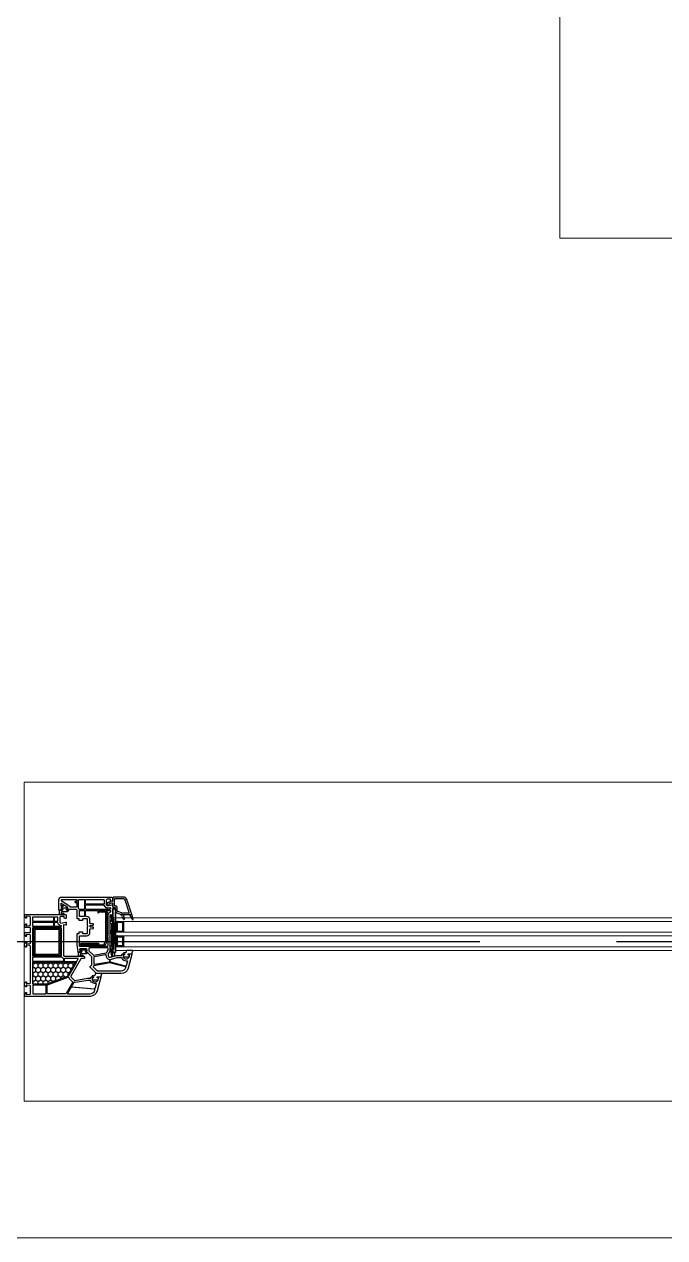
# Model space of a CAD drawing. Header units: inches. Extents: x -21163 to 11874, y -14995 to 6550.
# Drawn here: x -12256 to -11553, y -7989 to -6657 of the extents above; entities that cross this region are included whole.
import ezdxf

# ---------------------------------------------------------------- set-up
doc = ezdxf.new("R2010")
doc.units = ezdxf.units.IN
doc.header["$MEASUREMENT"] = 0
doc.linetypes.add('CONTI', pattern=[0])
doc.linetypes.add('GOST2.303 5', pattern=[24, 20, -1.5, 1, -1.5])
doc.layers.get('0').update_dxf_attribs({"color": 8})
for name, color, linetype in [('axis_dim', 8, 'CONTI'), ('GASKET', 8, 'Continuous'), ('PVC', 8, 'Continuous'), ('STEEL', 8, 'Continuous')]:
    doc.layers.add(name, color=color, linetype=linetype)
for name, color, linetype, lineweight in [('doors_windows', 8, 'Continuous', 5), ('furniture', 8, 'Continuous', 0), ('stair1', 8, 'Continuous', 15)]:
    doc.layers.add(name, color=color, linetype=linetype, lineweight=lineweight)

# ---------------------------------------------------------------- blocks, each defined once
blk = doc.blocks.new('*U18')
at = {"linetype": 'Continuous'}
h = blk.add_hatch(dxfattribs=at)
h.set_pattern_fill('HONEY', color=6, angle=-90, style=0)
h.set_pattern_definition([(270, (2072.1576, 52.6428), (-2.74963, -4.7625), [3.175, -6.35]), (150, (2072.1576, 52.6428), (-2.74963, 4.7625), [3.175, -6.35]), (210, (2072.1576, 52.6428), (-5.49926, -6e-07), [-6.35, 3.175])])
h.paths.add_polyline_path([(1943.8, -37.6, -0.57735), (1943.3, -36.8), (1951, -23.5, 0.079163), (1951.4, -22.5, -0.259107), (1951.7, -22.1), (1975.4, -13.5, -0.087489), (1975.6, -13.5), (1990.3, -13.5, -0.414214), (1990.8, -14), (1990.8, -37.1, -0.414214), (1990.3, -37.6)])
at = {"color": 1, "linetype": 'Continuous', "lineweight": 25}
for p, q in [((1900, -48.2), (1903, -96.2)), ((1900, -96.2), (1903, -48.2))]:
    blk.add_line(p, q, dxfattribs=at)
at = {"color": 1, "linetype": 'Continuous'}
for p, q in [((1903, -44.1), (1900.5, -44.8)), ((1900.5, -44.8), (1900.5, -47.9)), ((1900.5, -47.9), (1903, -47.9)), ((1904.2, -43.5), (1903, -43.9)), ((1903, -43.9), (1903, -44.1)), ((1904.2, -45.4), (1903, -45.6)), ((1903, -45.6), (1903, -88.6)), ((1903, -50), (1904.2, -50)), ((1903, -76.2), (1903, -52)), ((1904.2, -45.4), (1904.2, -43.5)), ((1904.2, -45.4), (1904.2, -52)), ((1906, -52), (1904.2, -45.4)), ((1904.2, -45.6), (1904.2, -52)), ((1904.2, -52), (1906, -52)), ((1906, -83), (1906, -52)), ((1904.2, -54), (1904.2, -54.6)), ((1904.2, -54), (1906, -54)), ((1904.2, -80), (1904.2, -54)), ((1904.2, -55), (1906, -55)), ((1904.2, -69), (1906, -69)), ((1904.2, -70), (1906, -70)), ((1904.2, -72), (1906, -72)), ((1903, -86.7), (1904.7, -86.7)), ((1903, -88.6), (1904.7, -89.1)), ((1904.2, -80), (1906, -80)), ((1904.2, -82), (1906, -82)), ((1904.2, -86.7), (1904.2, -82)), ((1904.2, -83), (1906, -83)), ((1904.7, -89.1), (1904.7, -86.7))]:
    blk.add_line(p, q, dxfattribs=at)
at = {"color": 5}
for p, q in [((1892.1, -55.3), (1891.1, -55.3)), ((1892.1, -56.3), (1891.1, -56.3)), ((1892.1, -57.3), (1891.1, -57.3)), ((1892.1, -58.3), (1891.1, -58.3)), ((1892.1, -59.3), (1891.1, -59.3)), ((1892.1, -60.3), (1891.1, -60.3)), ((1892.1, -61.3), (1891.1, -61.3)), ((1892.1, -62.3), (1891.1, -62.3)), ((1892.1, -63.3), (1891.1, -63.3)), ((1892.1, -64.3), (1891.1, -64.3)), ((1892.1, -65.3), (1891.1, -65.3)), ((1892.1, -65.3), (1891.1, -65.3)), ((1892.1, -66.3), (1891.1, -66.3)), ((1892.1, -55.3), (1892.1, -54.3)), ((1892.1, -65.3), (1892.1, -66.3)), ((1892.6, -55.3), (1892.6, -54.3)), ((1892.6, -66.3), (1892.6, -65.3)), ((1893.6, -55.3), (1893.6, -54.3)), ((1893.6, -66.3), (1893.6, -65.3)), ((1894.6, -55.3), (1894.6, -54.3)), ((1894.6, -66.3), (1894.6, -65.3)), ((1895.6, -55.3), (1895.6, -54.3)), ((1895.6, -66.3), (1895.6, -65.3)), ((1896.6, -55.3), (1896.6, -54.3)), ((1896.6, -66.3), (1896.6, -65.3)), ((1897.6, -55.3), (1897.6, -54.3)), ((1897.6, -55.3), (1898.6, -55.3)), ((1897.6, -56.3), (1898.6, -56.3)), ((1897.6, -57.3), (1898.6, -57.3)), ((1897.6, -58.3), (1898.6, -58.3)), ((1897.6, -59.3), (1898.6, -59.3)), ((1897.6, -60.3), (1898.6, -60.3)), ((1897.6, -61.3), (1898.6, -61.3)), ((1897.6, -62.3), (1898.6, -62.3)), ((1897.6, -63.3), (1898.6, -63.3)), ((1897.6, -64.3), (1898.6, -64.3)), ((1897.6, -65.3), (1898.6, -65.3)), ((1897.6, -65.3), (1898.6, -65.3)), ((1897.6, -65.3), (1897.6, -66.3)), ((1897.6, -66.3), (1898.6, -66.3)), ((1892.1, -71.3), (1891.1, -71.3)), ((1892.1, -72.3), (1891.1, -72.3)), ((1892.1, -73.3), (1891.1, -73.3)), ((1892.1, -74.3), (1891.1, -74.3)), ((1892.1, -75.3), (1891.1, -75.3)), ((1892.1, -76.3), (1891.1, -76.3)), ((1892.1, -77.3), (1891.1, -77.3)), ((1892.1, -78.3), (1891.1, -78.3)), ((1892.1, -79.3), (1891.1, -79.3)), ((1892.1, -71.3), (1892.1, -70.3)), ((1892.6, -71.3), (1892.6, -70.3)), ((1893.6, -71.3), (1893.6, -70.3)), ((1894.6, -71.3), (1894.6, -70.3)), ((1895.6, -71.3), (1895.6, -70.3)), ((1896.6, -71.3), (1896.6, -70.3)), ((1897.6, -71.3), (1897.6, -70.3)), ((1897.6, -71.3), (1898.6, -71.3)), ((1897.6, -72.3), (1898.6, -72.3)), ((1897.6, -73.3), (1898.6, -73.3)), ((1897.6, -74.3), (1898.6, -74.3)), ((1897.6, -75.3), (1898.6, -75.3)), ((1897.6, -76.3), (1898.6, -76.3)), ((1897.6, -77.3), (1898.6, -77.3)), ((1897.6, -78.3), (1898.6, -78.3)), ((1897.6, -79.3), (1898.6, -79.3)), ((1892.1, -80.3), (1891.1, -80.3)), ((1892.1, -81.3), (1891.1, -81.3)), ((1892.1, -81.3), (1891.1, -81.3)), ((1892.1, -82.3), (1891.1, -82.3)), ((1892.1, -81.3), (1892.1, -82.3)), ((1892.6, -82.3), (1892.6, -81.3)), ((1893.6, -82.3), (1893.6, -81.3)), ((1894.6, -82.3), (1894.6, -81.3)), ((1895.6, -82.3), (1895.6, -81.3)), ((1896.6, -82.3), (1896.6, -81.3)), ((1897.6, -80.3), (1898.6, -80.3)), ((1897.6, -81.3), (1898.6, -81.3)), ((1897.6, -81.3), (1898.6, -81.3)), ((1897.6, -81.3), (1897.6, -82.3)), ((1897.6, -82.3), (1898.6, -82.3))]:
    blk.add_line(p, q, dxfattribs=at)
blk.add_lwpolyline([(1943.4, -37.6, -0.57735), (1943.2, -37.1), (1951.8, -22.2, -0.176327), (1952, -22.1), (1975.4, -13.5, -0.087489), (1975.6, -13.5), (1990.5, -13.5, -0.414214), (1990.8, -13.8), (1990.8, -37.3, -0.414214), (1990.5, -37.6)], format="xyb", close=True)
at = {"color": 1, "linetype": 'Continuous', "lineweight": 25}
blk.add_lwpolyline([(1900, -50.2), (1900, -48.2), (1903, -48.2), (1903, -96.2), (1900, -96.2)], close=True, dxfattribs=at)
at = {"color": 5}
for points in [[(1898.6, -66.3), (1891.1, -66.3), (1891.1, -54.3), (1898.6, -54.3)], [(1897.6, -65.3), (1892.1, -65.3), (1892.1, -55.3), (1897.6, -55.3)], [(1898.6, -82.3), (1891.1, -82.3), (1891.1, -70.3), (1898.6, -70.3)], [(1897.6, -81.3), (1892.1, -81.3), (1892.1, -71.3), (1897.6, -71.3)]]:
    blk.add_lwpolyline(points, close=True, dxfattribs=at)
at = {"layer": 'doors_windows', "color": 5}
for points in [[(768, -50.3), (1900, -50.3), (1900, -54.3), (768, -54.3)], [(768, -66.3), (1900, -66.3), (1900, -70.3), (768, -70.3)], [(768, -82.3), (1900, -82.3), (1900, -86.3), (768, -86.3)]]:
    blk.add_lwpolyline(points, close=True, dxfattribs=at)
at = {"layer": 'GASKET'}
for p, q in [((1880.6, -84.5), (1882, -89.9)), ((1881.3, -84.2), (1884.3, -89.5)), ((1892.6, -87.5), (1892.9, -89.5))]:
    blk.add_line(p, q, dxfattribs=at)
at = {"layer": 'GASKET', "color": 5, "linetype": 'Continuous'}
for points in [[(1924.9, -22.6, 0.414214), (1925.6, -21.9), (1925.6, -21.8, 0.414214), (1925.3, -21.5), (1924.4, -21.5), (1924.3, -21.2, -0.57735), (1924.8, -20.3), (1925.2, -20.3, 0.414214), (1925.7, -19.8), (1925.7, -19.5, 0.020024), (1925.7, -19.2, 0.390947), (1924.7, -18.3), (1919.7, -18.3, 0.390947), (1918.7, -19.2), (1918.7, -19.5), (1918.7, -19.8, 0.414214), (1919.2, -20.3), (1919.7, -20.3, -0.57735), (1920.2, -21.2), (1920, -21.5), (1916, -21.5), (1915, -24.8, 0.502334), (1915.3, -25.2), (1922, -25.2), (1922.7, -22.8, -0.349418), (1923, -22.6)], [(1890.8, -47.6, 0.414214), (1891.5, -46.9), (1891.5, -46.8, 0.414214), (1891.2, -46.5), (1890.3, -46.5), (1890.2, -46.2, -0.57735), (1890.7, -45.3), (1891.1, -45.3, 0.414214), (1891.6, -44.8), (1891.6, -44.5, 0.020024), (1891.6, -44.2, 0.390947), (1890.6, -43.3), (1885.6, -43.3, 0.390947), (1884.6, -44.2), (1884.6, -44.5), (1884.6, -44.8, 0.414214), (1885.1, -45.3), (1885.6, -45.3, -0.57735), (1886.1, -46.2), (1885.9, -46.5), (1881.9, -46.5), (1880.9, -49.9, 0.502334), (1881.2, -50.3), (1887.9, -50.3), (1888.6, -47.8, -0.349418), (1888.9, -47.6)], [(1937.9, -49.7, -0.414214), (1938.4, -50.2, -0.054959), (1938.3, -50.9, -0.351258), (1938.1, -51.1), (1931.7, -51.1, -0.351258), (1931.5, -50.9, -0.054959), (1931.4, -50.2, -0.414214), (1931.9, -49.7), (1932.3, -49.7, 0.57735), (1932.9, -48.8), (1932.7, -48.5), (1931.2, -48.5, -0.414214), (1931, -48.3), (1931, -47.8, -0.407864), (1932, -46.8), (1938.2, -46.7, 0.433601), (1938.6, -46.2), (1938.6, -45.9, 0.363714), (1937.9, -45.2), (1936.9, -45.1, 0.169782), (1936.7, -45.2, -1.241435), (1936.2, -44), (1939.3, -44, -0.414214), (1940.5, -45.2), (1940.5, -48.2, -0.414214), (1940.2, -48.5), (1937.1, -48.5), (1936.9, -48.8, 0.57735), (1937.4, -49.7)], [(1958.9, -95.7, -0.414214), (1959.4, -96.2, -0.054959), (1959.3, -96.9, -0.351258), (1959.1, -97.1), (1952.7, -97.1, -0.351258), (1952.5, -96.9, -0.054959), (1952.4, -96.2, -0.414214), (1952.9, -95.7), (1953.3, -95.7, 0.57735), (1953.9, -94.8), (1953.7, -94.5), (1952.2, -94.5, -0.414214), (1952, -94.3), (1952, -93.8, -0.407864), (1953, -92.8), (1959.2, -92.7, 0.433601), (1959.6, -92.2), (1959.6, -91.9, 0.363714), (1958.8, -91.2), (1957.9, -91.1, 0.169782), (1957.7, -91.2, -1.241435), (1957.2, -90), (1960.3, -90, -0.414214), (1961.5, -91.2), (1961.5, -94.2, -0.414214), (1961.2, -94.5), (1958.1, -94.5), (1957.9, -94.8, 0.57735), (1958.4, -95.7)]]:
    blk.add_lwpolyline(points, format="xyb", close=True, dxfattribs=at)
at = {"layer": 'GASKET'}
for centre, radius, start, end in [((1881, -84.4), 0.4, 29.4867, 195), ((1890.6, -85.1), 0.6, 47.514, 209.42), ((1883.1, -89.3), 8, 0, 29.42), ((1887.6, -88.3), 5, 10, 47.514)]:
    blk.add_arc(centre, radius, start, end, dxfattribs=at)
at = {"layer": 'PVC'}
for p, q in [((1882, -89.8), (1882, -89.8)), ((1882, -89.9), (1887.6, -106.3)), ((1882.3, -89.5), (1893.5, -89.5)), ((1884.8, -92.1), (1889.4, -105.7)), ((1885.3, -91.4), (1893.5, -91.4)), ((1891.1, -89.3), (1891.1, -89.5)), ((1893.7, -91.5), (1897.8, -93.5)), ((1894.5, -89.7), (1898.7, -91.8)), ((1898.1, -93.9), (1898.1, -97.3)), ((1900, -93.9), (1900, -97)), ((1900.2, -99.4), (1900.6, -99.4)), ((1900.5, -97.5), (1900.9, -97.5)), ((1901.1, -99.9), (1901.1, -106.6)), ((1903, -99.6), (1903, -101.9)), ((1903, -105), (1903, -108.3)), ((1904.7, -102.6), (1903.4, -102.4)), ((1905.2, -104.8), (1903.6, -104.5)), ((1906.8, -101.5), (1905, -102.6)), ((1908.8, -102.7), (1905.2, -104.8)), ((1907, -100.7), (1907, -101.1)), ((1909, -100.7), (1909, -102.3)), ((1891.3, -107.1), (1900.6, -107.1)), ((1891.4, -109), (1902.3, -109)), ((1902.3, -109), (1903, -108.3))]:
    blk.add_line(p, q, dxfattribs=at)
for points in [[(1956, -44), (1934.5, -44, -0.414214), (1934, -43.5), (1934, -42, -0.414214), (1934.5, -41.5), (1937.2, -41.5, 0.267949), (1938.1, -41), (1948.9, -22.3, 0.339454), (1948.7, -21.1), (1945.4, -17.8, 0.245592), (1944.6, -17.5), (1930.7, -20, -0.043661), (1930.2, -20), (1927.5, -20, 0.414214), (1927, -20.5, -0.414214), (1926, -21.5), (1924.4, -21.5), (1924.2, -21.2, -0.57735), (1924.7, -20.3), (1925.2, -20.3, 0.414214), (1925.7, -19.8), (1925.7, -19.5, 1), (1918.7, -19.5), (1918.7, -19.8, 0.414214), (1919.2, -20.3), (1919.6, -20.3, -0.57735), (1920.1, -21.2), (1920, -21.5), (1916.3, -21.5, -0.493145), (1916, -21.1), (1920.1, -5.9, -0.339454), (1927.8, 0), (1999.5, 0, -0.414214), (2000, -0.5), (2000, -2.4), (2000, -2.7), (1998.5, -4.2), (1998, -4.2, -0.414214), (1997.5, -3.7), (1997.5, -3.3, -0.198912), (1997.6, -3.2), (1998.2, -2.5, 0.700208), (1998, -2), (1993.8, -2.4, 0.388879), (1993.3, -2.9), (1993.3, -11.5, 0.388879), (1993.8, -12), (1997.7, -12.3, 0.700208), (1997.9, -11.8), (1997.6, -11.4, -0.198912), (1997.5, -11.3), (1997.5, -10.9, -0.414214), (1998, -10.4), (1998.5, -10.4), (2000, -11.9), (2000, -14.4), (1998.5, -15.9), (1998, -15.9, -0.414214), (1997.5, -15.4), (1997.5, -15, -0.198912), (1997.6, -14.9), (1997.9, -14.5, 0.700208), (1997.7, -14), (1993.8, -14.3, 0.388879), (1993.3, -14.8), (1993.3, -55.2, 0.388879), (1993.8, -55.7), (1997.7, -56, 0.700208), (1997.9, -55.5), (1997.6, -55.1, -0.198912), (1997.5, -55), (1997.5, -54.6, -0.414214), (1998, -54.1), (1998.5, -54.1), (2000, -55.6), (2000, -58.1), (1998.5, -59.6), (1998, -59.6, -0.414214), (1997.5, -59.1), (1997.5, -58.7, -0.198912), (1997.6, -58.6), (1997.9, -58.2, 0.700208), (1997.7, -57.7), (1993.8, -58, 0.388879), (1993.3, -58.5), (1993.3, -67.1, 0.388879), (1993.8, -67.6), (1998, -68, 0.700208), (1998.2, -67.5), (1997.6, -66.8, -0.198912), (1997.5, -66.7), (1997.5, -66.3, -0.414214), (1998, -65.8), (1998.5, -65.8), (2000, -67.3), (2000, -67.6), (2000, -69.5, -0.414214), (1999.5, -70), (1993.8, -70, 0.414214), (1993.3, -70.5), (1993.3, -74.9, 0.414214), (1993.8, -75.4), (1999.5, -75.4, -0.414214), (2000, -75.9), (2000, -78.1), (1998.5, -79.6), (1998, -79.6, -0.414214), (1997.5, -79.1), (1997.5, -78.7, -0.198912), (1997.6, -78.6), (1998.2, -77.9, 0.700208), (1998, -77.4), (1993.8, -77.8, 0.388879), (1993.3, -78.3), (1993.3, -87.1, 0.388879), (1993.8, -87.6), (1998, -88, 0.700208), (1998.2, -87.5), (1997.6, -86.8, -0.198912), (1997.5, -86.7), (1997.5, -86.3, -0.414214), (1998, -85.8), (1998.5, -85.8), (2000, -87.3), (2000, -87.6), (2000, -89.5, -0.414214), (1999.5, -90), (1954.8, -90), (1954, -89.3), (1954, -88.8), (1954.2, -86, -0.446275), (1954.8, -85.5), (1955.9, -85.7, -0.36397), (1956.3, -86.2), (1956.3, -87.2, 0.414214), (1956.8, -87.7), (1959.5, -87.7, 0.414214), (1961, -86.2), (1961, -81.4), (1960, -80.4), (1954.8, -81.5, -0.454146), (1954.2, -81), (1954, -78.3, -0.51393), (1954.4, -78), (1956.4, -78.5, 0.493145), (1957, -78.1), (1957, -45, 0.414214)], [(1947.7, -10.6), (1922.8, -8.4, 0.36397), (1922.2, -8.8), (1920.9, -13.7, 0.546119), (1921.3, -14.1, -0.339137), (1927.2, -17.2, 0.293253), (1927.6, -17.5), (1930.2, -17.5), (1944.1, -15.1, -0.100742), (1945.5, -15.1, 0.329802), (1946.1, -14.9), (1948.1, -11.3, 0.548619)], [(1952.2, -2.8), (1927.8, -2.8, 0.339454), (1922.8, -6.7), (1922.7, -7.1, 0.466308), (1923.1, -7.7), (1948.5, -10, 0.291473), (1949, -9.7), (1952.6, -3.6, 0.57735)], [(1974.5, -2.8, -0.414214), (1975, -3.3), (1975, -12.2, -0.315299), (1974.6, -12.6), (1952, -20.9, -0.415199), (1951.3, -20.6, 0.110369), (1950.5, -19.3), (1947.1, -15.9, -0.339454), (1947, -15.3), (1954.1, -3.1, -0.267949), (1954.6, -2.8)], [(1976.1, -3.3), (1976.1, -11.9, 0.414214), (1976.6, -12.4), (1990.3, -12.4, 0.414214), (1990.8, -11.9), (1990.8, -3.3, 0.414214), (1990.3, -2.8), (1976.6, -2.8, 0.414214)], [(1975.5, -13.5), (1990.3, -13.5, -0.414214), (1990.8, -14), (1990.8, -37.1, -0.414214), (1990.3, -37.6), (1943.8, -37.6, -0.57735), (1943.4, -36.9), (1951.1, -23.5, 0.079163), (1951.4, -22.5, -0.259107), (1951.8, -22.1)], [(1955.8, -38.3), (1942.8, -38.3, 0.267949), (1942.4, -38.6), (1940.9, -41.1, 0.57735), (1941.2, -41.5), (1955.8, -41.5, 0.414214), (1956.3, -41), (1956.3, -38.8, 0.414214)], [(1990.3, -38.3, -0.414214), (1990.8, -38.8), (1990.8, -42.8, -0.414214), (1990.3, -43.3), (1959.4, -43.3, -0.252264), (1958.9, -43.1, 0.152167), (1957.3, -41.8, -0.305615), (1957, -41.3), (1957, -38.8, -0.414214), (1957.5, -38.3)], [(1990.3, -44.4, -0.414214), (1990.8, -44.9), (1990.8, -54.1, 1), (1990.8, -54.7), (1990.8, -65.1, 1), (1990.8, -65.7), (1990.8, -74.9, -0.414214), (1990.3, -75.4), (1960, -75.4, -0.414214), (1959.5, -74.9), (1959.5, -44.9, -0.414214), (1960, -44.4)], [(1966.4, -76.5, -0.414214), (1966.9, -77), (1966.9, -81, -0.414214), (1966.4, -81.5), (1964, -81.5, -0.372896), (1963.5, -81.1, 0.161969), (1962.8, -79.7), (1961.8, -78.7, 0.198912), (1960, -77.9, -0.414214), (1959.5, -77.4), (1959.5, -77, -0.414214), (1960, -76.5)], [(1990.3, -76.5, -0.414214), (1990.8, -77), (1990.8, -81, -0.414214), (1990.3, -81.5), (1968.5, -81.5, -0.414214), (1968, -81), (1968, -77, -0.414214), (1968.5, -76.5)], [(1966.4, -82.2, -0.414214), (1966.9, -82.7), (1966.9, -86.7, -0.414214), (1966.4, -87.2), (1964, -87.2, -0.414214), (1963.5, -86.7), (1963.5, -82.7, -0.414214), (1964, -82.2)], [(1990.3, -82.2, -0.414214), (1990.8, -82.7), (1990.8, -86.7, -0.414214), (1990.3, -87.2), (1968.5, -87.2, -0.414214), (1968, -86.7), (1968, -82.7, -0.414214), (1968.5, -82.2)]]:
    blk.add_lwpolyline(points, format="xyb", close=True, dxfattribs=at)
at = {"layer": 'PVC', "linetype": 'Continuous', "lineweight": 25}
for points in [[(1903.8, -109), (1903, -108.3), (1903, -107.8), (1903.2, -105, -0.446275), (1903.8, -104.5), (1904.9, -104.7, -0.36397), (1905.3, -105.2), (1905.3, -106.2, 0.414214), (1905.8, -106.7), (1908.5, -106.7, 0.414214), (1910, -105.2), (1910, -100.4), (1909, -99.4), (1903.8, -100.5, -0.454146), (1903.2, -100), (1903, -97.4, -0.016582), (1903, -97.2), (1903, -89.3, -0.493145), (1903.4, -89), (1905.4, -89.5, 0.493145), (1906, -89.1), (1906, -66.7, -0.201513), (1906.2, -66.4, 0.420084), (1906.2, -65.6, -0.201513), (1906, -65.3), (1906, -50), (1907.9, -45.8, 0.628383), (1905.5, -43.1), (1898.3, -45), (1893.5, -45, 0.414214), (1893, -45.5, -0.414214), (1892, -46.5), (1890.4, -46.5), (1890.2, -46.2, -0.57735), (1890.7, -45.3), (1891.2, -45.3, 0.38517), (1891.7, -44.9, 1.105542), (1884.7, -44.9, 0.38517), (1885.2, -45.3), (1885.6, -45.3, -0.57735), (1886.1, -46.2), (1886, -46.5), (1882.3, -46.5, -0.493145), (1882, -46.1), (1886.1, -30.9, -0.339454), (1893.8, -25), (1920.6, -25, -0.198912), (1921.3, -25.3), (1927.9, -31.9, -0.414214), (1927.9, -32.6), (1926.2, -34.3, 0.198912), (1926, -34.6), (1926, -43.3, 0.198912), (1926.2, -43.6), (1930.9, -48.4, 0.198912), (1931.2, -48.5), (1932.7, -48.5), (1932.8, -48.8, -0.57735), (1932.3, -49.7), (1931.8, -49.7, 0.414214), (1931.3, -50.2), (1931.3, -51.6, 0.414214), (1931.8, -52.1), (1938.8, -52.1, 0.455633), (1939.3, -51.5), (1939.1, -50.1, 0.373972), (1938.6, -49.7), (1937.4, -49.7, -0.57735), (1936.9, -48.8), (1937.1, -48.5), (1940.5, -48.5, -0.373885), (1941, -48.9), (1942, -56.5), (1942, -68.6, -0.414214), (1941.7, -68.9), (1940.1, -68.9, 0.414214), (1939.8, -69.2), (1939.8, -70.6, -0.414214), (1939.5, -70.9), (1936.4, -70.9, -0.414214), (1936.1, -70.6), (1936.1, -69.4, 0.414214), (1935.6, -68.9), (1931.5, -68.9, 0.414214), (1930.5, -69.9), (1930.5, -76.3, -0.201513), (1930.4, -76.6, 0.420084), (1930.4, -77.4, -0.201513), (1930.5, -77.7), (1930.5, -84.1, 0.414214), (1931.5, -85.1), (1935.6, -85.1, 0.414214), (1936.1, -84.6), (1936.1, -83.4, -0.414214), (1936.4, -83.1), (1939.5, -83.1, -0.414214), (1939.8, -83.4), (1939.8, -84.8, 0.414214), (1940.1, -85.1), (1941.7, -85.1, -0.414214), (1942, -85.4), (1942, -94, 0.414214), (1943.5, -95.5), (1950.5, -95.5, 0.414214), (1951, -95, -0.414214), (1951.5, -94.5), (1953.7, -94.5), (1953.8, -94.8, -0.57735), (1953.3, -95.7), (1952.8, -95.7, 0.414214), (1952.3, -96.2), (1952.3, -97.2, 0.244698), (1952.5, -97.6), (1955.6, -99.7, 0.315299), (1956.2, -99.7), (1959.5, -97.4, 0.244698), (1959.7, -97), (1959.7, -96.2, 0.414214), (1959.2, -95.7), (1958.4, -95.7, -0.57735), (1957.9, -94.8), (1958.1, -94.5), (1961.7, -94.5, -0.414214), (1962, -94.8), (1962, -106, -0.414214), (1959, -109)], [(1893.6, -42.5, -0.293253), (1893.2, -42.2, 0.339137), (1887.3, -39.1, -0.546119), (1886.9, -38.7), (1888.3, -33.6, -0.414214), (1888.9, -33.2), (1905.3, -37.6, -0.339454), (1905.7, -38.1), (1905.7, -40.1, -0.339454), (1905.3, -40.5), (1898, -42.5, -0.065543), (1897.9, -42.5)], [(1906.5, -37, -0.109518), (1905.2, -36.9), (1889.1, -32.6, -0.414214), (1888.7, -32), (1888.8, -31.7, -0.339454), (1893.8, -27.8), (1919.4, -27.8, -0.198912), (1920.2, -28.1), (1924.1, -32.1, -0.382222), (1924.2, -32.7, 0.088112), (1923.7, -33.7, -0.274835), (1923.3, -34)], [(1911.1, -46, -0.498043), (1910.5, -45.5, 0.394481), (1906.8, -40.6, -0.365019), (1906.4, -40.1), (1906.4, -38.1, -0.36397), (1906.8, -37.6), (1922.9, -34.8, -0.466308), (1923.5, -35.3), (1923.5, -43.4, -0.36397), (1923.1, -43.9)], [(1909, -53.5, -0.414214), (1908.5, -53), (1908.5, -50.6, -0.103244), (1908.6, -50.4), (1909.8, -47.6, -0.251284), (1910.2, -47.3), (1923.6, -44.9, -0.28183), (1924.1, -45.1, 0.034736), (1924.4, -45.4), (1928.7, -49.7, -0.198912), (1928.8, -50), (1928.8, -53, -0.414214), (1928.3, -53.5)], [(1919.8, -94.4, -0.414214), (1919.3, -93.9), (1919.3, -91.9, 1), (1918.3, -91.9), (1918.3, -93.9, -0.414214), (1917.8, -94.4), (1906, -94.4, -0.414214), (1905.5, -93.9), (1905.5, -92.6, -0.387795), (1906, -92.1, 0.387795), (1908.5, -89.3), (1908.5, -67.3, 0.229416), (1908.5, -64.7), (1908.5, -55.1, -0.414214), (1909, -54.6), (1938.8, -54.6, -0.373972), (1939.3, -55), (1939.5, -56.6, -0.034844), (1939.5, -56.7), (1939.5, -65.9, -0.414214), (1939, -66.4), (1931.5, -66.4, 0.414214), (1928, -69.9), (1928, -73.7, -0.39896), (1927.5, -74.2), (1924.5, -74.4, 0.39896), (1924, -74.9), (1924, -75.3, 0.39896), (1924.5, -75.8), (1927.3, -76, -0.442836), (1927.8, -76.5, 0.074681), (1927.8, -77.5, -0.442836), (1927.3, -78), (1924.5, -78.2, 0.39896), (1924, -78.7), (1924, -79.1, 0.39896), (1924.5, -79.6), (1927.5, -79.8, -0.39896), (1928, -80.3), (1928, -84.1, 0.414214), (1931.5, -87.6), (1932.2, -87.6, -0.414214), (1932.7, -88.1), (1932.7, -93.9, -0.414214), (1932.2, -94.4)], [(1934.3, -94.4, -0.414214), (1933.8, -93.9), (1933.8, -88.1, -0.414214), (1934.3, -87.6), (1939, -87.6, -0.414214), (1939.5, -88.1), (1939.5, -93.9, -0.414214), (1939, -94.4)], [(1913, -100.5, -0.372896), (1912.5, -100.1, 0.161969), (1911.8, -98.7), (1910.8, -97.7, 0.251647), (1908.5, -97), (1906.1, -97.5, -0.4743), (1905.5, -97), (1905.5, -96, -0.414214), (1906, -95.5), (1932.2, -95.5, -0.414214), (1932.7, -96), (1932.7, -100, -0.414214), (1932.2, -100.5)], [(1913, -106.2, -0.414214), (1912.5, -105.7), (1912.5, -101.7, -0.414214), (1913, -101.2), (1932.2, -101.2, -0.414214), (1932.7, -101.7), (1932.7, -105.7, -0.414214), (1932.2, -106.2)], [(1934.3, -106.2, -0.414214), (1933.8, -105.7), (1933.8, -96, -0.414214), (1934.3, -95.5), (1939.5, -95.5, -0.284915), (1939.9, -95.8, 0.045769), (1940.3, -96.4, -0.162278), (1940.4, -96.7), (1940.4, -105.7, -0.414214), (1939.9, -106.2)], [(1942.7, -106.2, -0.414214), (1942.2, -105.7), (1942.2, -104.7, -0.414214), (1942.7, -104.2), (1944, -104.2, 0.414214), (1944.5, -103.7), (1944.5, -103.5, 0.414214), (1944, -103), (1942.7, -103, -0.414214), (1942.2, -102.5), (1942.2, -98.5, -0.436376), (1942.8, -98, 0.01877), (1943, -98), (1949.5, -98, -0.153915), (1949.8, -98.1), (1959, -104.6, -0.244698), (1959.2, -105), (1959.2, -105.7, -0.414214), (1958.7, -106.2)], [(1957.3, -100.9, -0.520567), (1957.3, -100.1), (1958.9, -99, -0.606815), (1959.7, -99.4), (1959.7, -101.7, -0.606815), (1958.9, -102.1)]]:
    blk.add_lwpolyline(points, format="xyb", close=True, dxfattribs=at)
at = {"layer": 'PVC'}
for centre, radius, start, end in [((1882.3, -89.8), 0.3, 90, 198.7481), ((1885.3, -91.9), 0.5, 90, 198.7481), ((1893.5, -91.9), 2.4, 64.0795, 90), ((1893.5, -91.9), 0.5, 64.0795, 90), ((1897.6, -93.9), 2.4, 0, 64.0795), ((1891.4, -105), 4, 198.7481, 270), ((1891.4, -105), 2.1, 198.7481, 270), ((1897.6, -93.9), 0.5, 0, 64.0795), ((1900.2, -97.3), 2.1, 180, 270), ((1900.5, -97), 0.5, 180, 270), ((1900.6, -99.9), 0.5, 0, 90), ((1900.9, -99.6), 2.1, 0, 90), ((1903.5, -101.9), 0.5, 180, 260), ((1903.5, -105), 0.5, 80, 180), ((1904.8, -102.1), 0.5, 260, 300), ((1906.5, -101.1), 0.5, 300, 0), ((1908, -100.7), 1, 0, 180), ((1908.5, -102.3), 0.5, 300, 0), ((1900.6, -106.6), 0.5, 270, 0)]:
    blk.add_arc(centre, radius, start, end, dxfattribs=at)
at = {"layer": 'STEEL', "color": 5, "linetype": 'Continuous'}
for p, q in [((1961.7, -44.8), (1960.1, -46.4)), ((1961.6, -47), (1960.1, -48.5)), ((1961.6, -49.1), (1960.1, -50.6)), ((1961.6, -51.2), (1960.1, -52.7)), ((1963.8, -44.8), (1962.3, -46.3)), ((1965.9, -44.8), (1964.4, -46.3)), ((1968, -44.8), (1966.5, -46.3)), ((1970.2, -44.8), (1968.7, -46.3)), ((1972.3, -44.8), (1970.8, -46.3)), ((1974.4, -44.8), (1972.9, -46.3)), ((1976.5, -44.8), (1975.4, -46)), ((1978.6, -44.8), (1977.1, -46.3)), ((1980.8, -44.8), (1979.3, -46.3)), ((1982.9, -44.8), (1981.4, -46.3)), ((1985, -44.8), (1983.5, -46.3)), ((1987.1, -44.8), (1985.6, -46.3)), ((1989.2, -44.9), (1987.8, -46.3)), ((1990.1, -46.1), (1988.6, -47.6)), ((1990.1, -48.2), (1988.6, -49.7)), ((1990.1, -50.3), (1988.6, -51.8)), ((1990.1, -52.4), (1988.6, -53.9)), ((1911.9, -58.7), (1909, -61.5)), ((1910.5, -62.3), (1909, -63.8)), ((1910.5, -64.6), (1909, -66.1)), ((1913.2, -55), (1910.8, -57.5)), ((1915.5, -55), (1914, -56.5)), ((1917.8, -55), (1916.3, -56.5)), ((1920, -55), (1918.5, -56.5)), ((1920.4, -56.9), (1918.9, -58.5)), ((1922.3, -55), (1920.8, -56.5)), ((1922.7, -56.9), (1921.1, -58.5)), ((1924.6, -55), (1923.1, -56.5)), ((1925, -56.9), (1923.4, -58.5)), ((1926.8, -55), (1925.3, -56.5)), ((1927.2, -56.9), (1925.7, -58.5)), ((1929.1, -55), (1927.6, -56.5)), ((1929.5, -56.9), (1927.9, -58.5)), ((1931.3, -55), (1929.8, -56.5)), ((1931.8, -56.9), (1930.2, -58.5)), ((1933.6, -55), (1932.1, -56.5)), ((1934, -56.9), (1932.4, -58.5)), ((1935.9, -55), (1934.4, -56.5)), ((1936.3, -56.9), (1934.7, -58.5)), ((1937.9, -55.2), (1936.6, -56.5)), ((1938.6, -56.8), (1937, -58.5)), ((1961.6, -53.3), (1960.1, -54.8)), ((1961.6, -55.5), (1960.1, -57)), ((1961.6, -57.6), (1960.1, -59.1)), ((1961.6, -59.7), (1960.1, -61.2)), ((1961.6, -61.8), (1960.1, -63.3)), ((1961.6, -63.9), (1960.1, -65.4)), ((1961.6, -66.1), (1960.1, -67.6)), ((1990.1, -54.5), (1988.6, -56)), ((1990.1, -56.7), (1988.6, -58.2)), ((1990.1, -58.8), (1988.6, -60.3)), ((1990.1, -60.9), (1988.6, -62.4)), ((1990.1, -63), (1988.6, -64.5)), ((1990.1, -65.1), (1988.6, -66.6)), ((1910.5, -66.8), (1909, -68.3)), ((1910.5, -69.1), (1909, -70.6)), ((1910.5, -71.3), (1909, -72.8)), ((1910.5, -73.6), (1909, -75.1)), ((1910.5, -75.9), (1909, -77.4)), ((1910.5, -78.1), (1909, -79.6)), ((1961.6, -68.2), (1960.1, -69.7)), ((1961.6, -70.3), (1960.1, -71.8)), ((1961.6, -72.4), (1960.2, -73.8)), ((1962.9, -73.3), (1961.4, -74.8)), ((1965, -73.3), (1963.5, -74.8)), ((1967.1, -73.3), (1965.6, -74.8)), ((1969.2, -73.3), (1967.7, -74.8)), ((1971.4, -73.3), (1969.9, -74.8)), ((1973.5, -73.3), (1972, -74.8)), ((1975.6, -73.3), (1974.1, -74.8)), ((1977.7, -73.3), (1976.2, -74.8)), ((1979.8, -73.3), (1978.3, -74.8)), ((1982, -73.3), (1980.5, -74.8)), ((1984.1, -73.3), (1982.6, -74.8)), ((1986.2, -73.3), (1984.7, -74.8)), ((1988.3, -73.3), (1986.8, -74.8)), ((1990.1, -67.3), (1988.6, -68.8)), ((1990.1, -69.4), (1988.6, -70.9)), ((1990.1, -71.5), (1988.6, -73)), ((1990.1, -73.7), (1989, -74.7)), ((1910.5, -80.4), (1909, -81.9)), ((1910.5, -82.7), (1909, -84.2)), ((1910.5, -84.9), (1909, -86.4)), ((1910.5, -87.2), (1909, -88.7)), ((1910.5, -89.4), (1909, -90.9)), ((1910.5, -91.7), (1909.3, -92.9)), ((1912.1, -92.3), (1910.7, -93.8)), ((1914.4, -92.3), (1912.9, -93.8)), ((1916.7, -92.3), (1915.2, -93.8)), ((1917.5, -93.8), (1917.4, -93.8))]:
    blk.add_line(p, q, dxfattribs=at)
blk.add_lwpolyline([(1975.4, -46.3), (1975.4, -44.8), (1988.6, -44.8, -0.414214), (1990.1, -46.3), (1990.1, -73.3, -0.414214), (1988.6, -74.8), (1961.6, -74.8, -0.414214), (1960.1, -73.3), (1960.1, -46.3, -0.414214), (1961.6, -44.8), (1974.9, -44.8), (1974.9, -46.3), (1961.6, -46.3), (1961.6, -73.3), (1988.6, -73.3), (1988.6, -46.3)], format="xyb", close=True, dxfattribs=at)
at = {"layer": 'STEEL', "linetype": 'Continuous'}
blk.add_lwpolyline([(1909, -91.8), (1909, -61.5, -0.116434), (1909.2, -60.6), (1911.4, -56.1, -0.284079), (1913.2, -55), (1937.1, -55, -0.414214), (1938.6, -56.5), (1938.6, -57, -0.414214), (1937.1, -58.5), (1918.6, -58.5), (1918.6, -56.9), (1937.2, -56.9, 0.940252), (1937.3, -56.5), (1913.4, -56.5, 0.228035), (1912.8, -56.8), (1910.6, -61.3, 0.116434), (1910.5, -61.5), (1910.5, -91.8, 0.414214), (1911, -92.3), (1917.5, -92.3), (1917.5, -93.8), (1911, -93.8, -0.414214)], format="xyb", close=True, dxfattribs=at)

msp = doc.modelspace()

# ---------------------------------------------------------------- linework, layer by layer
at = {"layer": 'axis_dim', "linetype": 'GOST2.303 5', "lineweight": 25, "ltscale": 100}
msp.add_lwpolyline([(244.6, -7664), (-18161.6, -7664)], dxfattribs=at)
at = {"layer": 'doors_windows', "lineweight": 20, "ltscale": 50}
msp.add_lwpolyline([(-12255.6, -7489), (-10255.5, -7489), (-10255.5, -7839), (-12255.6, -7839)], close=True, dxfattribs=at)
at = {"layer": 'furniture'}
for p, q in [((-11667.6, -4769.7), (-11667.6, -6891.7)), ((-11667.6, -6891.7), (-10677.6, -6891.7))]:
    msp.add_line(p, q, dxfattribs=at)
at = {"layer": 'stair1', "ltscale": 75}
msp.add_lwpolyline([(-13825.6, -7839), (-13825.6, -7989), (2924.9, -7989), (2924.9, -7839)], dxfattribs=at)

# ---------------------------------------------------------------- block references
at = {"ltscale": 100, "rotation": 180}
msp.add_blockref('*U18', (-10255.5, -7724), dxfattribs=at)

doc.saveas('drawing.dxf')
